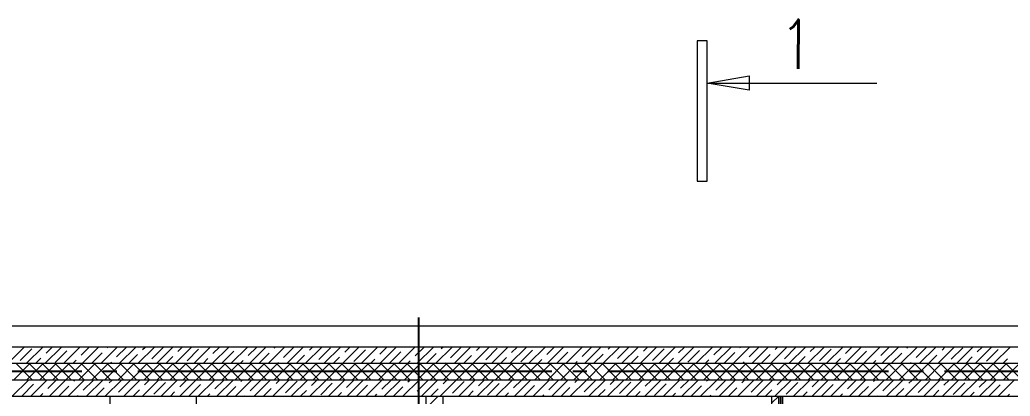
# Model space of a CAD drawing. Header units: inches. Extents: x -19662 to 10260, y -11808 to 5048.
# Drawn here: x -12092 to -5033, y 1161 to 3842 of the extents above; entities that cross this region are included whole.
import ezdxf

# ---------------------------------------------------------------- set-up
doc = ezdxf.new("R2010")
doc.units = ezdxf.units.IN
doc.header["$MEASUREMENT"] = 0
doc.linetypes.add('CONTI', pattern=[0])
doc.linetypes.add('GOST2.303 5', pattern=[24, 20, -1.5, 1, -1.5])
doc.layers.add('axis_dim', color=40, linetype='CONTI')
for name, color, linetype, lineweight in [('furniture', 36, 'Continuous', 0), ('mark', 4, 'Continuous', 15), ('stair1', 7, 'Continuous', 15), ('Wall2', 40, 'Continuous', 5)]:
    doc.layers.add(name, color=color, linetype=linetype, lineweight=lineweight)
doc.styles.add('GOST 2.304', font='CS_Gost2304.shx', dxfattribs={"width": 0.8, "oblique": 15})

msp = doc.modelspace()

# ---------------------------------------------------------------- linework, layer by layer
at = {"layer": 'axis_dim', "linetype": 'GOST2.303 5', "lineweight": 25, "ltscale": 100}
for points in [[(-9250.6, 1720.7), (-9250.6, 1336)], [(-9250.6, 1336), (-13750.6, 1336)], [(-3500.6, 1336), (-9250.6, 1336)], [(-9250.6, 1336), (-9250.6, -2264)]]:
    msp.add_lwpolyline(points, dxfattribs=at)
at = {"layer": 'furniture'}
for points in [[(-11447.5, 561.1), (-11447.5, 1161.1)], [(-10832.6, 561.1), (-10832.6, 1161.1)]]:
    msp.add_lwpolyline(points, dxfattribs=at)
at = {"layer": 'mark', "linetype": 'Continuous', "ltscale": 100}
for p, q in [((-7193, 3691.5), (-7263, 3691.5)), ((-7263, 3691.5), (-7263, 2691.5)), ((-7193, 2691.5), (-7193, 3691.5)), ((-7193, 3391.5), (-6892.5, 3441.8)), ((-6892.5, 3341.3), (-7193, 3391.5)), ((-6892.5, 3441.8), (-6892.5, 3341.3)), ((-7263, 2691.5), (-7193, 2691.5))]:
    msp.add_line(p, q, dxfattribs=at)
msp.add_lwpolyline([(-7193, 3391.5), (-5983.3, 3391.5)], dxfattribs=at)
at = {"layer": 'stair1', "ltscale": 75}
msp.add_lwpolyline([(-13825.6, 1661), (-2250.4, 1661)], dxfattribs=at)
at = {"layer": 'Wall2', "ltscale": 100}
for points in [[(-4225.6, 1511), (-13825.6, 1511)], [(-12175.7, 1396), (-12060.7, 1511)], [(-12089.8, 1415.6), (-12006.9, 1498.4)], [(-12043.1, 1396), (-11928.1, 1511)], [(-11910.5, 1396), (-11795.5, 1511)], [(-11904.8, 1467.9), (-11861.8, 1511)], [(-11838.5, 1401.6), (-11755.7, 1484.5)], [(-11777.9, 1396), (-11662.9, 1511)], [(-11653.6, 1454), (-11596.6, 1511)], [(-11645.3, 1396), (-11530.3, 1511)], [(-11512.7, 1396), (-11397.7, 1511)], [(-11468.6, 1506.4), (-11464, 1511)], [(-11402.4, 1440.1), (-11331.4, 1511)], [(-11380.2, 1396), (-11265.2, 1511)], [(-11247.6, 1396), (-11132.6, 1511)], [(-11217.4, 1492.5), (-11198.9, 1511)], [(-11151.1, 1426.2), (-11068.2, 1509)], [(-11115, 1396), (-11000, 1511)], [(-10982.4, 1396), (-10867.4, 1511)], [(-10966.2, 1478.5), (-10933.7, 1511)], [(-10899.9, 1412.3), (-10817, 1495.1)], [(-10849.8, 1396), (-10734.8, 1511)], [(-10717.2, 1396), (-10602.2, 1511)], [(-10714.9, 1464.6), (-10668.5, 1511)], [(-10584.7, 1396), (-10469.7, 1511)], [(-10463.7, 1450.7), (-10403.4, 1511)], [(-10452.1, 1396), (-10337.1, 1511)], [(-10319.5, 1396), (-10204.5, 1511)], [(-10278.7, 1503.1), (-10270.8, 1511)], [(-10212.4, 1436.8), (-10138.2, 1511)], [(-10186.9, 1396), (-10071.9, 1511)], [(-10054.3, 1396), (-9939.3, 1511)], [(-10027.5, 1489.2), (-10005.6, 1511)], [(-9961.2, 1422.9), (-9878.3, 1505.7)], [(-9921.7, 1396), (-9806.7, 1511)], [(-9789.2, 1396), (-9674.2, 1511)], [(-9776.2, 1475.2), (-9740.5, 1511)], [(-9709.9, 1408.9), (-9627.1, 1491.8)], [(-9656.6, 1396), (-9541.6, 1511)], [(-9525, 1461.3), (-9475.3, 1511)], [(-9524, 1396), (-9409, 1511)], [(-9391.4, 1396), (-9276.4, 1511)], [(-9273.7, 1447.4), (-9210.1, 1511)], [(-9258.8, 1396), (-9143.8, 1511)], [(-9126.3, 1396), (-9011.3, 1511)], [(-9088.8, 1499.8), (-9077.5, 1511)], [(-9022.5, 1433.5), (-8945, 1511)], [(-8993.7, 1396), (-8878.7, 1511)], [(-8861.1, 1396), (-8746.1, 1511)], [(-8837.5, 1485.8), (-8812.4, 1511)], [(-8771.3, 1419.5), (-8688.4, 1502.4)], [(-8728.5, 1396), (-8613.5, 1511)], [(-8595.9, 1396), (-8480.9, 1511)], [(-8586.3, 1471.9), (-8547.2, 1511)], [(-8520, 1405.6), (-8437.1, 1488.5)], [(-8463.3, 1396), (-8348.3, 1511)], [(-8335.1, 1458), (-8282.1, 1511)], [(-8330.8, 1396), (-8215.8, 1511)], [(-8198.2, 1396), (-8083.2, 1511)], [(-8150.1, 1510.4), (-8149.5, 1511)], [(-8083.8, 1444.1), (-8016.9, 1511)], [(-8065.6, 1396), (-7950.6, 1511)], [(-7933, 1396), (-7818, 1511)], [(-7898.9, 1496.4), (-7884.3, 1511)], [(-7832.6, 1430.2), (-7751.7, 1511)], [(-7800.4, 1396), (-7685.4, 1511)], [(-7667.8, 1396), (-7552.8, 1511)], [(-7647.6, 1482.5), (-7619.1, 1511)], [(-7581.3, 1416.2), (-7498.5, 1499.1)], [(-7535.3, 1396), (-7420.3, 1511)], [(-7402.7, 1396), (-7287.7, 1511)], [(-7396.4, 1468.6), (-7354, 1511)], [(-7330.1, 1402.3), (-7247.2, 1485.2)], [(-7270.1, 1396), (-7155.1, 1511)], [(-7145.1, 1454.7), (-7088.8, 1511)], [(-7137.5, 1396), (-7022.5, 1511)], [(-7004.9, 1396), (-6889.9, 1511)], [(-6960.2, 1507.1), (-6956.2, 1511)], [(-6893.9, 1440.8), (-6823.6, 1511)], [(-6872.4, 1396), (-6757.4, 1511)], [(-6739.8, 1396), (-6624.8, 1511)], [(-6708.9, 1493.1), (-6691.1, 1511)], [(-6642.6, 1426.8), (-6559.8, 1509.7)], [(-6607.2, 1396), (-6492.2, 1511)], [(-6474.6, 1396), (-6359.6, 1511)], [(-6457.7, 1479.2), (-6425.9, 1511)], [(-6391.4, 1412.9), (-6308.5, 1495.8)], [(-6342, 1396), (-6227, 1511)], [(-6209.4, 1396), (-6094.4, 1511)], [(-6206.4, 1465.3), (-6160.7, 1511)], [(-6076.9, 1396), (-5961.9, 1511)], [(-5955.2, 1451.4), (-5895.6, 1511)], [(-5944.3, 1396), (-5829.3, 1511)], [(-5811.7, 1396), (-5696.7, 1511)], [(-5770.2, 1503.7), (-5763, 1511)], [(-5704, 1437.4), (-5630.4, 1511)], [(-5679.1, 1396), (-5564.1, 1511)], [(-5546.5, 1396), (-5431.5, 1511)], [(-5519, 1489.8), (-5497.8, 1511)], [(-5452.7, 1423.5), (-5369.8, 1506.4)], [(-5413.9, 1396), (-5298.9, 1511)], [(-5281.4, 1396), (-5166.4, 1511)], [(-5267.8, 1475.9), (-5232.7, 1511)], [(-5201.5, 1409.6), (-5118.6, 1492.5)], [(-5148.8, 1396), (-5033.8, 1511)], [(-11976.8, 1396), (-11940.6, 1432.1)], [(-11711.6, 1396), (-11689.4, 1418.2)], [(-11579, 1396), (-11504.4, 1470.6)], [(-11313.9, 1396), (-11253.2, 1456.7)], [(-11048.7, 1396), (-11002, 1442.8)], [(-10783.5, 1396), (-10750.7, 1428.8)], [(-10648.6, 1398.3), (-10565.8, 1481.2)], [(-10518.4, 1396), (-10499.5, 1414.9)], [(-10385.8, 1396), (-10314.5, 1467.3)], [(-10120.6, 1396), (-10063.3, 1453.4)], [(-9855.5, 1396), (-9812, 1439.4)], [(-9590.3, 1396), (-9560.8, 1425.5)], [(-9457.7, 1396), (-9375.8, 1477.9)], [(-9192.5, 1396), (-9124.6, 1464)], [(-8927.4, 1396), (-8873.3, 1450)], [(-8662.2, 1396), (-8622.1, 1436.1)], [(-8397.1, 1396), (-8370.9, 1422.2)], [(-8264.5, 1396), (-8185.9, 1474.6)], [(-7999.3, 1396), (-7934.7, 1460.6)], [(-7734.1, 1396), (-7683.4, 1446.7)], [(-7469, 1396), (-7432.2, 1432.8)], [(-7203.8, 1396), (-7180.9, 1418.9)], [(-7071.2, 1396), (-6996, 1471.3)], [(-6806.1, 1396), (-6744.7, 1457.3)], [(-6540.9, 1396), (-6493.5, 1443.4)], [(-6275.7, 1396), (-6242.2, 1429.5)], [(-6140.2, 1399), (-6057.3, 1481.9)], [(-6010.6, 1396), (-5991, 1415.6)], [(-5878, 1396), (-5806, 1467.9)], [(-5612.8, 1396), (-5554.8, 1454)], [(-5347.7, 1396), (-5303.6, 1440.1)], [(-5082.5, 1396), (-5052.3, 1426.2)], [(-13710.6, 1396), (-4225.6, 1396)], [(-13710.6, 1396), (-4225.6, 1396)], [(-12136.6, 1276), (-12016.6, 1396)], [(-12000.6, 1276), (-12120.6, 1396)], [(-12043.7, 1276), (-11923.7, 1396)], [(-11907.8, 1276), (-12027.8, 1396)], [(-11950.9, 1276), (-11830.9, 1396)], [(-11815, 1276), (-11935, 1396)], [(-11858.1, 1276), (-11738.1, 1396)], [(-11722.2, 1276), (-11842.2, 1396)], [(-11765.3, 1276), (-11645.3, 1396)], [(-11629.4, 1276), (-11749.4, 1396)], [(-11672.5, 1276), (-11552.5, 1396)], [(-11536.6, 1276), (-11656.6, 1396)], [(-11579.7, 1276), (-11459.7, 1396)], [(-11443.8, 1276), (-11563.8, 1396)], [(-11486.9, 1276), (-11366.9, 1396)], [(-11350.9, 1276), (-11470.9, 1396)], [(-11446.4, 1396), (-11438.1, 1404.3)], [(-11394.1, 1276), (-11274.1, 1396)], [(-11258.1, 1276), (-11378.1, 1396)], [(-11301.3, 1276), (-11181.3, 1396)], [(-11165.3, 1276), (-11285.3, 1396)], [(-11208.5, 1276), (-11088.5, 1396)], [(-11072.5, 1276), (-11192.5, 1396)], [(-11115.7, 1276), (-10995.7, 1396)], [(-10979.7, 1276), (-11099.7, 1396)], [(-11022.9, 1276), (-10902.9, 1396)], [(-10886.9, 1276), (-11006.9, 1396)], [(-10930.1, 1276), (-10810.1, 1396)], [(-10794.1, 1276), (-10914.1, 1396)], [(-10837.2, 1276), (-10717.2, 1396)], [(-10701.3, 1276), (-10821.3, 1396)], [(-10744.4, 1276), (-10624.4, 1396)], [(-10608.5, 1276), (-10728.5, 1396)], [(-10651.6, 1276), (-10531.6, 1396)], [(-10515.7, 1276), (-10635.7, 1396)], [(-10558.8, 1276), (-10438.8, 1396)], [(-10422.9, 1276), (-10542.9, 1396)], [(-10466, 1276), (-10346, 1396)], [(-10330.1, 1276), (-10450.1, 1396)], [(-10373.2, 1276), (-10253.2, 1396)], [(-10237.3, 1276), (-10357.3, 1396)], [(-10280.4, 1276), (-10160.4, 1396)], [(-10144.4, 1276), (-10264.4, 1396)], [(-10253.2, 1396), (-10248.2, 1401)], [(-10187.6, 1276), (-10067.6, 1396)], [(-10051.6, 1276), (-10171.6, 1396)], [(-10094.8, 1276), (-9974.8, 1396)], [(-9958.8, 1276), (-10078.8, 1396)], [(-10002, 1276), (-9882, 1396)], [(-9866, 1276), (-9986, 1396)], [(-9909.2, 1276), (-9789.2, 1396)], [(-9773.2, 1276), (-9893.2, 1396)], [(-9816.4, 1276), (-9696.4, 1396)], [(-9680.4, 1276), (-9800.4, 1396)], [(-9723.6, 1276), (-9603.6, 1396)], [(-9587.6, 1276), (-9707.6, 1396)], [(-9630.7, 1276), (-9510.7, 1396)], [(-9494.8, 1276), (-9614.8, 1396)], [(-9537.9, 1276), (-9417.9, 1396)], [(-9402, 1276), (-9522, 1396)], [(-9445.1, 1276), (-9325.1, 1396)], [(-9309.2, 1276), (-9429.2, 1396)], [(-9352.3, 1276), (-9232.3, 1396)], [(-9216.4, 1276), (-9336.4, 1396)], [(-9325.1, 1396), (-9309.5, 1411.6)], [(-9259.5, 1276), (-9139.5, 1396)], [(-9123.6, 1276), (-9243.6, 1396)], [(-9166.7, 1276), (-9046.7, 1396)], [(-9030.8, 1276), (-9150.8, 1396)], [(-9073.9, 1276), (-8953.9, 1396)], [(-9060, 1396), (-9058.3, 1397.7)], [(-8937.9, 1276), (-9057.9, 1396)], [(-8981.1, 1276), (-8861.1, 1396)], [(-8845.1, 1276), (-8965.1, 1396)], [(-8888.3, 1276), (-8768.3, 1396)], [(-8752.3, 1276), (-8872.3, 1396)], [(-8795.5, 1276), (-8675.5, 1396)], [(-8659.5, 1276), (-8779.5, 1396)], [(-8702.7, 1276), (-8582.7, 1396)], [(-8566.7, 1276), (-8686.7, 1396)], [(-8609.9, 1276), (-8489.9, 1396)], [(-8473.9, 1276), (-8593.9, 1396)], [(-8517.1, 1276), (-8397.1, 1396)], [(-8381.1, 1276), (-8501.1, 1396)], [(-8424.2, 1276), (-8304.2, 1396)], [(-8288.3, 1276), (-8408.3, 1396)], [(-8331.4, 1276), (-8211.4, 1396)], [(-8195.5, 1276), (-8315.5, 1396)], [(-8238.6, 1276), (-8118.6, 1396)], [(-8102.7, 1276), (-8222.7, 1396)], [(-8145.8, 1276), (-8025.8, 1396)], [(-8131.9, 1396), (-8119.6, 1408.3)], [(-8009.9, 1276), (-8129.9, 1396)], [(-8053, 1276), (-7933, 1396)], [(-7917.1, 1276), (-8037.1, 1396)], [(-7960.2, 1276), (-7840.2, 1396)], [(-7824.3, 1276), (-7944.3, 1396)], [(-7867.4, 1276), (-7747.4, 1396)], [(-7731.4, 1276), (-7851.4, 1396)], [(-7774.6, 1276), (-7654.6, 1396)], [(-7638.6, 1276), (-7758.6, 1396)], [(-7681.8, 1276), (-7561.8, 1396)], [(-7545.8, 1276), (-7665.8, 1396)], [(-7589, 1276), (-7469, 1396)], [(-7453, 1276), (-7573, 1396)], [(-7496.2, 1276), (-7376.2, 1396)], [(-7360.2, 1276), (-7480.2, 1396)], [(-7403.4, 1276), (-7283.4, 1396)], [(-7267.4, 1276), (-7387.4, 1396)], [(-7310.5, 1276), (-7190.5, 1396)], [(-7174.6, 1276), (-7294.6, 1396)], [(-7217.7, 1276), (-7097.7, 1396)], [(-7081.8, 1276), (-7201.8, 1396)], [(-7124.9, 1276), (-7004.9, 1396)], [(-6989, 1276), (-7109, 1396)], [(-7032.1, 1276), (-6912.1, 1396)], [(-6896.2, 1276), (-7016.2, 1396)], [(-6939.3, 1276), (-6819.3, 1396)], [(-6938.6, 1396), (-6929.7, 1405)], [(-6803.4, 1276), (-6923.4, 1396)], [(-6846.5, 1276), (-6726.5, 1396)], [(-6710.6, 1276), (-6830.6, 1396)], [(-6753.7, 1276), (-6633.7, 1396)], [(-6617.8, 1276), (-6737.8, 1396)], [(-6660.9, 1276), (-6540.9, 1396)], [(-6524.9, 1276), (-6644.9, 1396)], [(-6568.1, 1276), (-6448.1, 1396)], [(-6432.1, 1276), (-6552.1, 1396)], [(-6475.3, 1276), (-6355.3, 1396)], [(-6339.3, 1276), (-6459.3, 1396)], [(-6382.5, 1276), (-6262.5, 1396)], [(-6246.5, 1276), (-6366.5, 1396)], [(-6289.7, 1276), (-6169.7, 1396)], [(-6153.7, 1276), (-6273.7, 1396)], [(-6196.9, 1276), (-6076.9, 1396)], [(-6060.9, 1276), (-6180.9, 1396)], [(-6104, 1276), (-5984, 1396)], [(-5968.1, 1276), (-6088.1, 1396)], [(-6011.2, 1276), (-5891.2, 1396)], [(-5875.3, 1276), (-5995.3, 1396)], [(-5918.4, 1276), (-5798.4, 1396)], [(-5782.5, 1276), (-5902.5, 1396)], [(-5825.6, 1276), (-5705.6, 1396)], [(-5689.7, 1276), (-5809.7, 1396)], [(-5745.4, 1396), (-5739.8, 1401.6)], [(-5732.8, 1276), (-5612.8, 1396)], [(-5596.9, 1276), (-5716.9, 1396)], [(-5640, 1276), (-5520, 1396)], [(-5504.1, 1276), (-5624.1, 1396)], [(-5547.2, 1276), (-5427.2, 1396)], [(-5411.3, 1276), (-5531.3, 1396)], [(-5454.4, 1276), (-5334.4, 1396)], [(-5318.4, 1276), (-5438.4, 1396)], [(-5361.6, 1276), (-5241.6, 1396)], [(-5225.6, 1276), (-5345.6, 1396)], [(-5268.8, 1276), (-5148.8, 1396)], [(-5132.8, 1276), (-5252.8, 1396)], [(-5176, 1276), (-5056, 1396)], [(-5040, 1276), (-5160, 1396)], [(-5083.2, 1276), (-4963.2, 1396)], [(-4947.2, 1276), (-5067.2, 1396)], [(-4225.6, 1276), (-13590.6, 1276)], [(-4225.6, 1276), (-13590.6, 1276)], [(-12145.5, 1161), (-12030.5, 1276)], [(-12012.9, 1161), (-11897.9, 1276)], [(-11890.9, 1216.7), (-11831.6, 1276)], [(-11880.3, 1161), (-11765.3, 1276)], [(-11747.7, 1161), (-11632.7, 1276)], [(-11706, 1269.1), (-11699, 1276)], [(-11639.7, 1202.8), (-11566.4, 1276)], [(-11615.2, 1161), (-11500.2, 1276)], [(-11482.6, 1161), (-11367.6, 1276)], [(-11454.7, 1255.1), (-11433.9, 1276)], [(-11388.4, 1188.9), (-11305.6, 1271.7)], [(-11350, 1161), (-11235, 1276)], [(-11217.4, 1161), (-11102.4, 1276)], [(-11203.5, 1241.2), (-11168.7, 1276)], [(-11084.8, 1161), (-10969.8, 1276)], [(-10952.2, 1161), (-10837.2, 1276)], [(-10952.2, 1227.3), (-10903.5, 1276)], [(-10819.7, 1161), (-10704.7, 1276)], [(-10701, 1213.4), (-10638.4, 1276)], [(-10687.1, 1161), (-10572.1, 1276)], [(-10554.5, 1161), (-10439.5, 1276)], [(-10516, 1265.8), (-10505.8, 1276)], [(-10449.7, 1199.5), (-10373.2, 1276)], [(-10421.9, 1161), (-10306.9, 1276)], [(-10289.3, 1161), (-10174.3, 1276)], [(-10264.8, 1251.8), (-10240.6, 1276)], [(-10156.7, 1161), (-10041.7, 1276)], [(-10024.2, 1161), (-9909.2, 1276)], [(-10013.5, 1237.9), (-9975.5, 1276)], [(-9891.6, 1161), (-9776.6, 1276)], [(-9762.3, 1224), (-9710.3, 1276)], [(-9759, 1161), (-9644, 1276)], [(-9626.4, 1161), (-9511.4, 1276)], [(-9511.1, 1210.1), (-9445.1, 1276)], [(-9493.8, 1161), (-9378.8, 1276)], [(-9361.3, 1161), (-9246.3, 1276)], [(-9326.1, 1262.4), (-9312.5, 1276)], [(-9259.8, 1196.1), (-9180, 1276)], [(-9228.7, 1161), (-9113.7, 1276)], [(-9096.1, 1161), (-8981.1, 1276)], [(-9074.9, 1248.5), (-9047.4, 1276)], [(-8963.5, 1161), (-8848.5, 1276)], [(-8830.9, 1161), (-8715.9, 1276)], [(-8823.6, 1234.6), (-8782.2, 1276)], [(-8698.3, 1161), (-8583.3, 1276)], [(-8572.4, 1220.7), (-8517.1, 1276)], [(-8565.8, 1161), (-8450.8, 1276)], [(-8433.2, 1161), (-8318.2, 1276)], [(-8387.4, 1273), (-8384.5, 1276)], [(-8321.1, 1206.8), (-8251.9, 1276)], [(-8300.6, 1161), (-8185.6, 1276)], [(-8168, 1161), (-8053, 1276)], [(-8136.2, 1259.1), (-8119.3, 1276)], [(-8069.9, 1192.8), (-7987, 1275.7)], [(-8035.4, 1161), (-7920.4, 1276)], [(-7902.8, 1161), (-7787.8, 1276)], [(-7884.9, 1245.2), (-7854.1, 1276)], [(-7770.3, 1161), (-7655.3, 1276)], [(-7637.7, 1161), (-7522.7, 1276)], [(-7633.7, 1231.3), (-7589, 1276)], [(-7505.1, 1161), (-7390.1, 1276)], [(-7382.4, 1217.4), (-7323.8, 1276)], [(-7372.5, 1161), (-7257.5, 1276)], [(-7239.9, 1161), (-7124.9, 1276)], [(-7197.5, 1269.7), (-7191.2, 1276)], [(-7131.2, 1203.4), (-7058.6, 1276)], [(-7107.4, 1161), (-6992.4, 1276)], [(-6974.8, 1161), (-6859.8, 1276)], [(-6946.3, 1255.8), (-6926.1, 1276)], [(-6880, 1189.5), (-6797.1, 1272.4)], [(-6842.2, 1161), (-6727.2, 1276)], [(-6709.6, 1161), (-6594.6, 1276)], [(-6695, 1241.9), (-6660.9, 1276)], [(-6577, 1161), (-6462, 1276)], [(-6444.4, 1161), (-6329.4, 1276)], [(-6443.8, 1228), (-6395.7, 1276)], [(-6311.9, 1161), (-6196.9, 1276)], [(-6192.5, 1214), (-6130.6, 1276)], [(-6179.3, 1161), (-6064.3, 1276)], [(-6046.7, 1161), (-5931.7, 1276)], [(-6007.6, 1266.4), (-5998, 1276)], [(-5941.3, 1200.1), (-5865.4, 1276)], [(-5914.1, 1161), (-5799.1, 1276)], [(-5781.5, 1161), (-5666.5, 1276)], [(-5756.3, 1252.5), (-5732.8, 1276)], [(-5648.9, 1161), (-5533.9, 1276)], [(-5516.4, 1161), (-5401.4, 1276)], [(-5505.1, 1238.6), (-5467.7, 1276)], [(-5383.8, 1161), (-5268.8, 1276)], [(-5253.8, 1224.7), (-5202.5, 1276)], [(-5251.2, 1161), (-5136.2, 1276)], [(-5118.6, 1161), (-5003.6, 1276)], [(-12075.9, 1164.3), (-11993, 1247.2)], [(-11814, 1161), (-11741.8, 1233.3)], [(-11548.9, 1161), (-11490.5, 1219.3)], [(-11283.7, 1161), (-11239.3, 1205.4)], [(-11137.2, 1174.9), (-11054.3, 1257.8)], [(-10885.9, 1161), (-10803.1, 1243.9)], [(-10620.8, 1161), (-10551.8, 1230)], [(-10355.6, 1161), (-10300.6, 1216)], [(-10198.5, 1185.5), (-10115.6, 1268.4)], [(-10090.5, 1161), (-10049.3, 1202.1)], [(-9947.3, 1171.6), (-9864.4, 1254.5)], [(-9692.7, 1161), (-9613.1, 1240.6)], [(-9427.5, 1161), (-9361.9, 1226.6)], [(-9162.4, 1161), (-9110.7, 1212.7)], [(-9008.6, 1182.2), (-8925.7, 1265.1)], [(-8757.3, 1168.3), (-8674.5, 1251.2)], [(-8499.5, 1161), (-8423.2, 1237.2)], [(-8234.3, 1161), (-8172, 1223.3)], [(-7969.1, 1161), (-7920.7, 1209.4)], [(-7818.6, 1178.9), (-7735.8, 1261.8)], [(-7567.4, 1165), (-7484.5, 1247.9)], [(-7306.2, 1161), (-7233.3, 1233.9)], [(-7041.1, 1161), (-6982, 1220)], [(-6775.9, 1161), (-6730.8, 1206.1)], [(-6628.7, 1175.6), (-6545.9, 1258.5)], [(-6377.5, 1161.7), (-6294.6, 1244.5)], [(-6113, 1161), (-6043.4, 1230.6)], [(-5847.8, 1161), (-5792.1, 1216.7)], [(-5690, 1186.2), (-5607.2, 1269.1)], [(-5582.7, 1161), (-5540.9, 1202.8)], [(-5438.8, 1172.3), (-5355.9, 1255.1)], [(-5184.9, 1161), (-5104.7, 1241.2)], [(-13475.6, 1161), (-4225.6, 1161)], [(-11946.6, 1161), (-11926.7, 1180.9)], [(-11681.4, 1161), (-11675.5, 1167)], [(-11018.5, 1161), (-10988, 1191.5)], [(-10753.4, 1161), (-10736.8, 1177.6)], [(-10488.2, 1161), (-10485.5, 1163.7)], [(-9825.3, 1161), (-9798.1, 1188.2)], [(-9560.1, 1161), (-9546.9, 1174.3)], [(-9195.6, 1075.8), (-9110.4, 1161)], [(-9195.6, 1161), (-9075.6, 1161)], [(-9195.6, -2089), (-9195.6, 1161)], [(-9075.6, 1161), (-9075.6, -2089)], [(-8897.2, 1161), (-8859.4, 1198.8)], [(-8632.1, 1161), (-8608.2, 1184.9)], [(-8366.9, 1161), (-8356.9, 1171)], [(-7704, 1161), (-7669.5, 1195.5)], [(-7438.8, 1161), (-7418.2, 1181.6)], [(-7173.6, 1161), (-7167, 1167.6)], [(-6731.2, 1014.4), (-6731.2, 1161)], [(-6731.2, 1161), (-6681.2, 1161)], [(-6681.2, 1161), (-6681.2, 91)], [(-6681.2, 91), (-6681.2, 1161)], [(-6681.2, 1161), (-6668.7, 1161)], [(-6668.7, 1161), (-6668.7, 91)], [(-6668.7, 91), (-6668.7, 1161)], [(-6668.7, 1161), (-6656.2, 1161)], [(-6656.2, 1161), (-6656.2, 91)], [(-6510.7, 1161), (-6479.6, 1192.2)], [(-6245.6, 1161), (-6228.3, 1178.2)], [(-5980.4, 1161), (-5977.1, 1164.3)], [(-5317.5, 1161), (-5289.6, 1188.9)], [(-5052.3, 1161), (-5038.4, 1174.9)]]:
    msp.add_lwpolyline(points, dxfattribs=at)
at = {"layer": 'Wall2', "lineweight": 0, "ltscale": 100}
for points in [[(-6731.2, 1112.9), (-6683.1, 1161)], [(-6681.2, 1153.8), (-6688.4, 1161)]]:
    msp.add_lwpolyline(points, dxfattribs=at)

# ---------------------------------------------------------------- texts
at = {"layer": 'mark', "linetype": 'Continuous', "ltscale": 100, "insert": (-6676.3, 3841.5), "char_height": 350, "width": 360.064, "attachment_point": 1, "style": 'GOST 2.304'}
msp.add_mtext('\\Fsimplex.shx;\\W0.8000000000;\\Q0.2617993878;\\T1.0000000000;\\o\\l1', dxfattribs=at)

doc.saveas('drawing.dxf')
